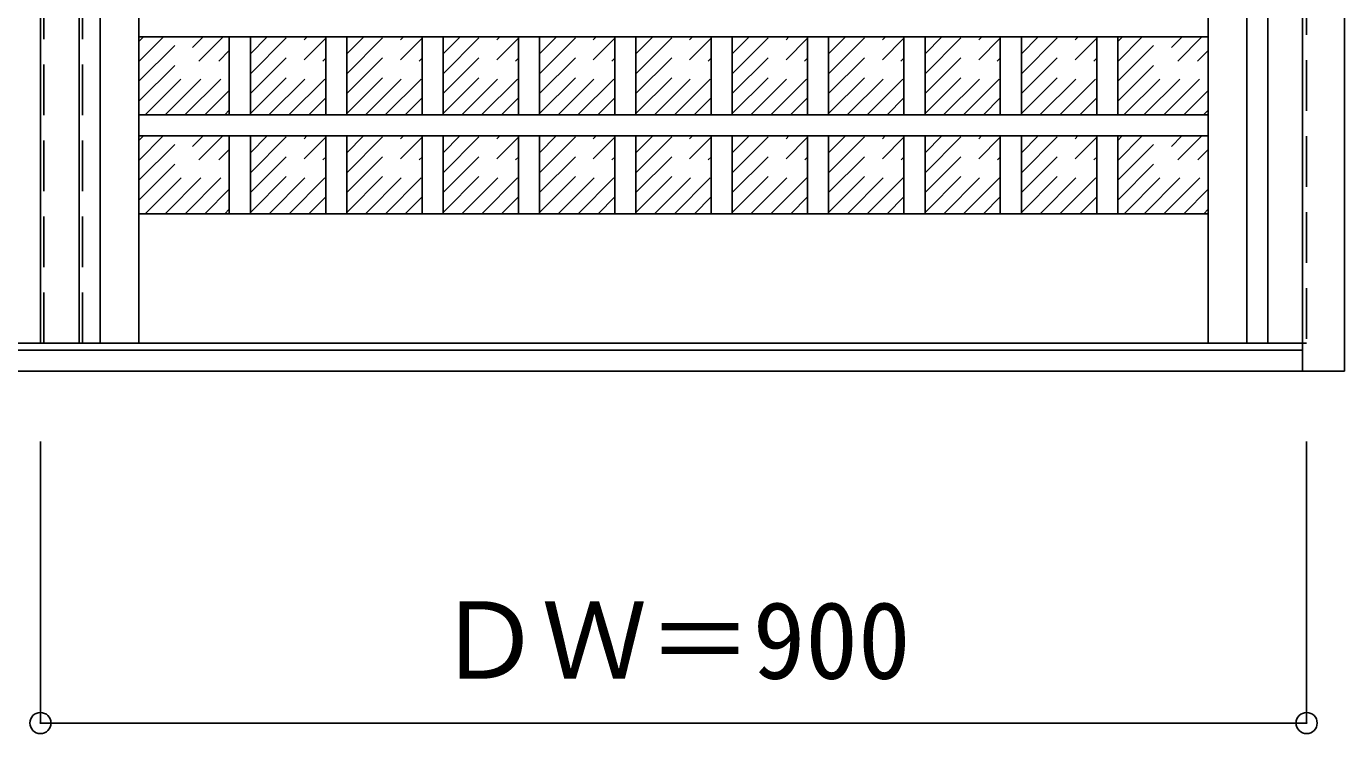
# Model space of a CAD drawing. Units: millimetres, scale not verified. Extents: x -6000 to 5700, y -4307 to 4175.
# Drawn here: x -3903 to -2966, y 1160 to 1663 of the extents above; entities that cross this region are included whole.
import ezdxf
from ezdxf.enums import TextEntityAlignment as Align

# ---------------------------------------------------------------- set-up
doc = ezdxf.new("R2010")
doc.units = ezdxf.units.MM
doc.header["$LTSCALE"] = 30
doc.header["$PDMODE"] = 32
doc.header["$PDSIZE"] = 15
doc.linetypes.add('DASHED1', pattern=[1.8, 1.2, -0.6])
for name, color, linetype in [('0-2_扉', 4, 'DASHED1'), ('0-3_仕上げ', 3, 'Continuous'), ('0-4_枠', 3, 'Continuous'), ('0-B_寸法', 4, 'Continuous'), ('0-C_ハッチ', 4, 'DASHED1')]:
    doc.layers.add(name, color=color, linetype=linetype)
doc.styles.add('ＭＳ ゴシック', font='')
doc.styles.get('ＭＳ ゴシック').set_extended_font_data('MS Gothic')

msp = doc.modelspace()

# ---------------------------------------------------------------- linework, layer by layer
at = {"layer": '0-2_扉', "color": 3, "linetype": 'Continuous'}
for p, q in [((-3893, 1438), (-3893, 3421)), ((-4760, 1438), (-2996, 1438))]:
    msp.add_line(p, q, dxfattribs=at)
at = {"layer": '0-2_扉'}
for p, q in [((-3863, 1438), (-3863, 3421)), ((-2993, 3421), (-2993, 1438)), ((-2993, 1438), (-2996, 1438))]:
    msp.add_line(p, q, dxfattribs=at)
at = {"layer": '0-3_仕上げ', "color": 4, "linetype": 'DASHED1'}
msp.add_line((-3890.5, 1438), (-3890.5, 3421), dxfattribs=at)
at = {"layer": '0-3_仕上げ'}
for p, q in [((-3865.5, 3421), (-3865.5, 1438)), ((-3850.5, 3421), (-3850.5, 1438)), ((-3035.5, 1438), (-3035.5, 3421)), ((-3020.5, 1438), (-3020.5, 3421)), ((-3063, 1655.6), (-3823, 1655.6)), ((-3758.75, 1600.2), (-3758.75, 1655.6)), ((-3743.75, 1600.2), (-3743.75, 1655.6)), ((-3690.25, 1600.2), (-3690.25, 1655.6)), ((-3675.25, 1600.2), (-3675.25, 1655.6)), ((-3621.75, 1600.2), (-3621.75, 1655.6)), ((-3606.75, 1600.2), (-3606.75, 1655.6)), ((-3553.25, 1600.2), (-3553.25, 1655.6)), ((-3538.25, 1600.2), (-3538.25, 1655.6)), ((-3484.75, 1600.2), (-3484.75, 1655.6)), ((-3469.75, 1600.2), (-3469.75, 1655.6)), ((-3416.25, 1600.2), (-3416.25, 1655.6)), ((-3401.25, 1600.2), (-3401.25, 1655.6)), ((-3347.75, 1600.2), (-3347.75, 1655.6)), ((-3332.75, 1600.2), (-3332.75, 1655.6)), ((-3279.25, 1600.2), (-3279.25, 1655.6)), ((-3264.25, 1600.2), (-3264.25, 1655.6)), ((-3210.75, 1600.2), (-3210.75, 1655.6)), ((-3195.75, 1600.2), (-3195.75, 1655.6)), ((-3142.25, 1600.2), (-3142.25, 1655.6)), ((-3127.25, 1600.2), (-3127.25, 1655.6)), ((-3063, 1600.2), (-3823, 1600.2)), ((-3063, 1585.2), (-3823, 1585.2)), ((-3758.75, 1530), (-3758.75, 1585.2)), ((-3743.75, 1530), (-3743.75, 1585.2)), ((-3690.25, 1530), (-3690.25, 1585.2)), ((-3675.25, 1530), (-3675.25, 1585.2)), ((-3621.75, 1530), (-3621.75, 1585.2)), ((-3606.75, 1530), (-3606.75, 1585.2)), ((-3553.25, 1530), (-3553.25, 1585.2)), ((-3538.25, 1530), (-3538.25, 1585.2)), ((-3484.75, 1530), (-3484.75, 1585.2)), ((-3469.75, 1530), (-3469.75, 1585.2)), ((-3416.25, 1530), (-3416.25, 1585.2)), ((-3401.25, 1530), (-3401.25, 1585.2)), ((-3347.75, 1530), (-3347.75, 1585.2)), ((-3332.75, 1530), (-3332.75, 1585.2)), ((-3279.25, 1530), (-3279.25, 1585.2)), ((-3264.25, 1530), (-3264.25, 1585.2)), ((-3210.75, 1530), (-3210.75, 1585.2)), ((-3195.75, 1530), (-3195.75, 1585.2)), ((-3142.25, 1530), (-3142.25, 1585.2)), ((-3127.25, 1530), (-3127.25, 1585.2))]:
    msp.add_line(p, q, dxfattribs=at)
at = {"layer": '0-3_仕上げ', "color": 7}
for p, q in [((-3823, 3421), (-3823, 1438)), ((-3063, 1438), (-3063, 3421)), ((-3063, 1530), (-3823, 1530))]:
    msp.add_line(p, q, dxfattribs=at)
at = {"layer": '0-4_枠'}
for p, q in [((-2966, 1418), (-2966, 3465)), ((-2996, 1433), (-4760, 1433)), ((-2966, 1418), (-4790, 1418))]:
    msp.add_line(p, q, dxfattribs=at)
msp.add_lwpolyline([(-2996, 1418), (-2996, 1438.2), (-2996, 1438.54), (-2996, 3465)], dxfattribs=at)
at = {"layer": '0-B_寸法'}
for p, q in [((-3893, 1168), (-3893, 1368)), ((-2993, 1168), (-2993, 1368)), ((-3893, 1168), (-2993, 1168))]:
    msp.add_line(p, q, dxfattribs=at)
at = {"layer": '0-B_寸法', "color": 7}
for p in [(-3893, 1168), (-2993, 1168)]:
    msp.add_point(p, dxfattribs=at)
at = {"layer": '0-C_ハッチ'}
for p, q in [((-3823, 1609.92), (-3777.32, 1655.6)), ((-3823, 1624.06), (-3791.46, 1655.6)), ((-3823, 1638.2), (-3805.6, 1655.6)), ((-3823, 1652.34), (-3819.74, 1655.6)), ((-3818.58, 1600.2), (-3763.18, 1655.6)), ((-3743.75, 1615.29), (-3703.44, 1655.6)), ((-3743.75, 1629.43), (-3717.58, 1655.6)), ((-3743.75, 1643.58), (-3731.73, 1655.6)), ((-3743.75, 1601.15), (-3690.25, 1654.65)), ((-3675.25, 1615.29), (-3634.94, 1655.6)), ((-3675.25, 1629.43), (-3649.08, 1655.6)), ((-3675.25, 1643.58), (-3663.23, 1655.6)), ((-3675.25, 1601.15), (-3621.75, 1654.65)), ((-3606.75, 1615.29), (-3566.44, 1655.6)), ((-3606.75, 1629.43), (-3580.58, 1655.6)), ((-3606.75, 1643.58), (-3594.73, 1655.6)), ((-3606.75, 1601.15), (-3553.25, 1654.65)), ((-3538.25, 1615.29), (-3497.94, 1655.6)), ((-3538.25, 1629.43), (-3512.08, 1655.6)), ((-3538.25, 1643.58), (-3526.23, 1655.6)), ((-3538.25, 1601.15), (-3484.75, 1654.65)), ((-3469.75, 1615.29), (-3429.44, 1655.6)), ((-3469.75, 1629.43), (-3443.58, 1655.6)), ((-3469.75, 1643.58), (-3457.73, 1655.6)), ((-3469.75, 1601.15), (-3416.25, 1654.65)), ((-3401.25, 1615.29), (-3360.94, 1655.6)), ((-3401.25, 1629.43), (-3375.08, 1655.6)), ((-3401.25, 1643.58), (-3389.23, 1655.6)), ((-3401.25, 1601.15), (-3347.75, 1654.65)), ((-3332.75, 1615.29), (-3292.44, 1655.6)), ((-3332.75, 1629.43), (-3306.58, 1655.6)), ((-3332.75, 1643.58), (-3320.73, 1655.6)), ((-3332.75, 1601.15), (-3279.25, 1654.65)), ((-3264.25, 1615.29), (-3223.94, 1655.6)), ((-3264.25, 1629.43), (-3238.08, 1655.6)), ((-3264.25, 1643.58), (-3252.23, 1655.6)), ((-3264.25, 1601.15), (-3210.75, 1654.65)), ((-3195.75, 1615.29), (-3155.44, 1655.6)), ((-3195.75, 1629.43), (-3169.58, 1655.6)), ((-3195.75, 1643.58), (-3183.73, 1655.6)), ((-3195.75, 1601.15), (-3142.25, 1654.65)), ((-3127.25, 1609.92), (-3081.57, 1655.6)), ((-3127.25, 1624.06), (-3095.71, 1655.6)), ((-3127.25, 1638.2), (-3109.85, 1655.6)), ((-3127.25, 1652.34), (-3123.99, 1655.6)), ((-3122.83, 1600.2), (-3067.43, 1655.6)), ((-3804.43, 1600.2), (-3758.75, 1645.88)), ((-3730.56, 1600.2), (-3690.25, 1640.51)), ((-3662.06, 1600.2), (-3621.75, 1640.51)), ((-3593.56, 1600.2), (-3553.25, 1640.51)), ((-3525.06, 1600.2), (-3484.75, 1640.51)), ((-3456.56, 1600.2), (-3416.25, 1640.51)), ((-3388.06, 1600.2), (-3347.75, 1640.51)), ((-3319.56, 1600.2), (-3279.25, 1640.51)), ((-3251.06, 1600.2), (-3210.75, 1640.51)), ((-3182.56, 1600.2), (-3142.25, 1640.51)), ((-3108.68, 1600.2), (-3063, 1645.88)), ((-3790.29, 1600.2), (-3758.75, 1631.74)), ((-3094.54, 1600.2), (-3063, 1631.74)), ((-3716.42, 1600.2), (-3690.25, 1626.37)), ((-3647.92, 1600.2), (-3621.75, 1626.37)), ((-3579.42, 1600.2), (-3553.25, 1626.37)), ((-3510.92, 1600.2), (-3484.75, 1626.37)), ((-3442.42, 1600.2), (-3416.25, 1626.37)), ((-3373.92, 1600.2), (-3347.75, 1626.37)), ((-3305.42, 1600.2), (-3279.25, 1626.37)), ((-3236.92, 1600.2), (-3210.75, 1626.37)), ((-3168.42, 1600.2), (-3142.25, 1626.37)), ((-3776.15, 1600.2), (-3758.75, 1617.6)), ((-3702.27, 1600.2), (-3690.25, 1612.22)), ((-3633.77, 1600.2), (-3621.75, 1612.22)), ((-3565.27, 1600.2), (-3553.25, 1612.22)), ((-3496.77, 1600.2), (-3484.75, 1612.22)), ((-3428.27, 1600.2), (-3416.25, 1612.22)), ((-3359.77, 1600.2), (-3347.75, 1612.22)), ((-3291.27, 1600.2), (-3279.25, 1612.22)), ((-3222.77, 1600.2), (-3210.75, 1612.22)), ((-3154.27, 1600.2), (-3142.25, 1612.22)), ((-3080.4, 1600.2), (-3063, 1617.6)), ((-3762.01, 1600.2), (-3758.75, 1603.46)), ((-3066.26, 1600.2), (-3063, 1603.46)), ((-3823, 1539.62), (-3777.42, 1585.2)), ((-3823, 1553.76), (-3791.56, 1585.2)), ((-3823, 1567.9), (-3805.7, 1585.2)), ((-3823, 1582.04), (-3819.84, 1585.2)), ((-3818.48, 1530), (-3763.28, 1585.2)), ((-3743.75, 1544.99), (-3703.54, 1585.2)), ((-3743.75, 1559.13), (-3717.68, 1585.2)), ((-3743.75, 1573.28), (-3731.83, 1585.2)), ((-3743.75, 1530.85), (-3690.25, 1584.35)), ((-3675.25, 1544.99), (-3635.04, 1585.2)), ((-3675.25, 1559.13), (-3649.18, 1585.2)), ((-3675.25, 1573.28), (-3663.33, 1585.2)), ((-3675.25, 1530.85), (-3621.75, 1584.35)), ((-3606.75, 1544.99), (-3566.54, 1585.2)), ((-3606.75, 1559.13), (-3580.68, 1585.2)), ((-3606.75, 1573.28), (-3594.83, 1585.2)), ((-3606.75, 1530.85), (-3553.25, 1584.35)), ((-3538.25, 1544.99), (-3498.04, 1585.2)), ((-3538.25, 1559.13), (-3512.18, 1585.2)), ((-3538.25, 1573.28), (-3526.33, 1585.2)), ((-3538.25, 1530.85), (-3484.75, 1584.35)), ((-3469.75, 1544.99), (-3429.54, 1585.2)), ((-3469.75, 1559.13), (-3443.68, 1585.2)), ((-3469.75, 1573.28), (-3457.83, 1585.2)), ((-3469.75, 1530.85), (-3416.25, 1584.35)), ((-3401.25, 1544.99), (-3361.04, 1585.2)), ((-3401.25, 1559.13), (-3375.18, 1585.2)), ((-3401.25, 1573.28), (-3389.33, 1585.2)), ((-3401.25, 1530.85), (-3347.75, 1584.35)), ((-3332.75, 1544.99), (-3292.54, 1585.2)), ((-3332.75, 1559.13), (-3306.68, 1585.2)), ((-3332.75, 1573.28), (-3320.83, 1585.2)), ((-3332.75, 1530.85), (-3279.25, 1584.35)), ((-3264.25, 1544.99), (-3224.04, 1585.2)), ((-3264.25, 1559.13), (-3238.18, 1585.2)), ((-3264.25, 1573.28), (-3252.33, 1585.2)), ((-3264.25, 1530.85), (-3210.75, 1584.35)), ((-3195.75, 1544.99), (-3155.54, 1585.2)), ((-3195.75, 1559.13), (-3169.68, 1585.2)), ((-3195.75, 1573.28), (-3183.83, 1585.2)), ((-3195.75, 1530.85), (-3142.25, 1584.35)), ((-3127.25, 1539.62), (-3081.67, 1585.2)), ((-3127.25, 1553.76), (-3095.81, 1585.2)), ((-3127.25, 1567.9), (-3109.95, 1585.2)), ((-3127.25, 1582.04), (-3124.09, 1585.2)), ((-3122.73, 1530), (-3067.53, 1585.2)), ((-3804.33, 1530), (-3758.75, 1575.58)), ((-3108.58, 1530), (-3063, 1575.58)), ((-3730.46, 1530), (-3690.25, 1570.21)), ((-3661.96, 1530), (-3621.75, 1570.21)), ((-3593.46, 1530), (-3553.25, 1570.21)), ((-3524.96, 1530), (-3484.75, 1570.21)), ((-3456.46, 1530), (-3416.25, 1570.21)), ((-3387.96, 1530), (-3347.75, 1570.21)), ((-3319.46, 1530), (-3279.25, 1570.21)), ((-3250.96, 1530), (-3210.75, 1570.21)), ((-3182.46, 1530), (-3142.25, 1570.21)), ((-3790.19, 1530), (-3758.75, 1561.44)), ((-3716.32, 1530), (-3690.25, 1556.07)), ((-3647.82, 1530), (-3621.75, 1556.07)), ((-3579.32, 1530), (-3553.25, 1556.07)), ((-3510.82, 1530), (-3484.75, 1556.07)), ((-3442.32, 1530), (-3416.25, 1556.07)), ((-3373.82, 1530), (-3347.75, 1556.07)), ((-3305.32, 1530), (-3279.25, 1556.07)), ((-3236.82, 1530), (-3210.75, 1556.07)), ((-3168.32, 1530), (-3142.25, 1556.07)), ((-3094.44, 1530), (-3063, 1561.44)), ((-3776.05, 1530), (-3758.75, 1547.3)), ((-3080.3, 1530), (-3063, 1547.3)), ((-3702.17, 1530), (-3690.25, 1541.92)), ((-3633.67, 1530), (-3621.75, 1541.92)), ((-3565.17, 1530), (-3553.25, 1541.92)), ((-3496.67, 1530), (-3484.75, 1541.92)), ((-3428.17, 1530), (-3416.25, 1541.92)), ((-3359.67, 1530), (-3347.75, 1541.92)), ((-3291.17, 1530), (-3279.25, 1541.92)), ((-3222.67, 1530), (-3210.75, 1541.92)), ((-3154.17, 1530), (-3142.25, 1541.92)), ((-3761.91, 1530), (-3758.75, 1533.16)), ((-3066.16, 1530), (-3063, 1533.16))]:
    msp.add_line(p, q, dxfattribs=at)

# ---------------------------------------------------------------- texts
at = {"layer": '0-B_寸法', "color": 7, "style": 'ＭＳ ゴシック'}
msp.add_text('ＤＷ＝900', height=54.99, dxfattribs=at).set_placement((-3611.75, 1183), align=Align.BOTTOM_LEFT)

doc.saveas('drawing.dxf')
